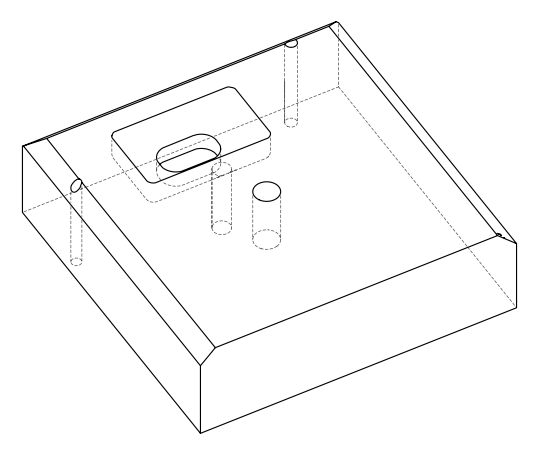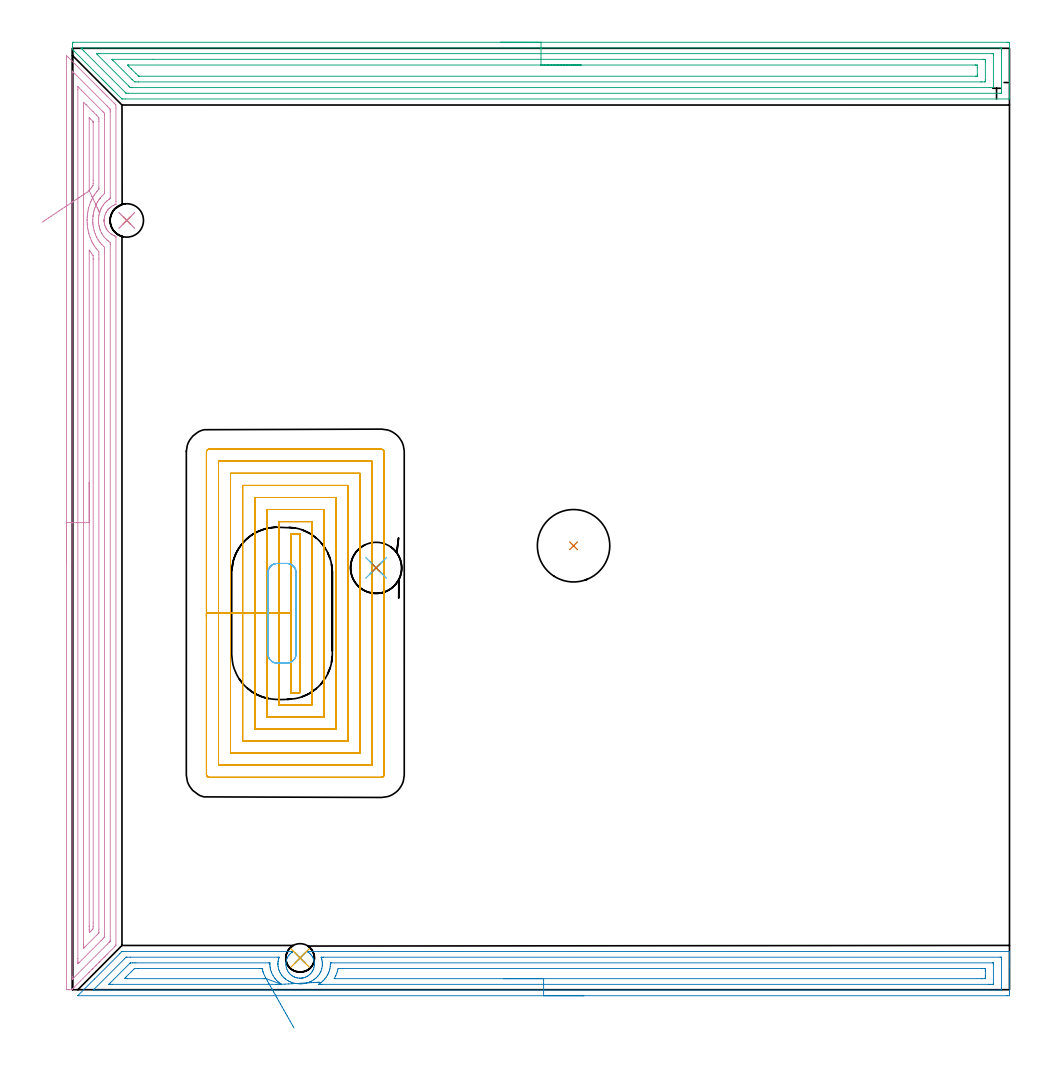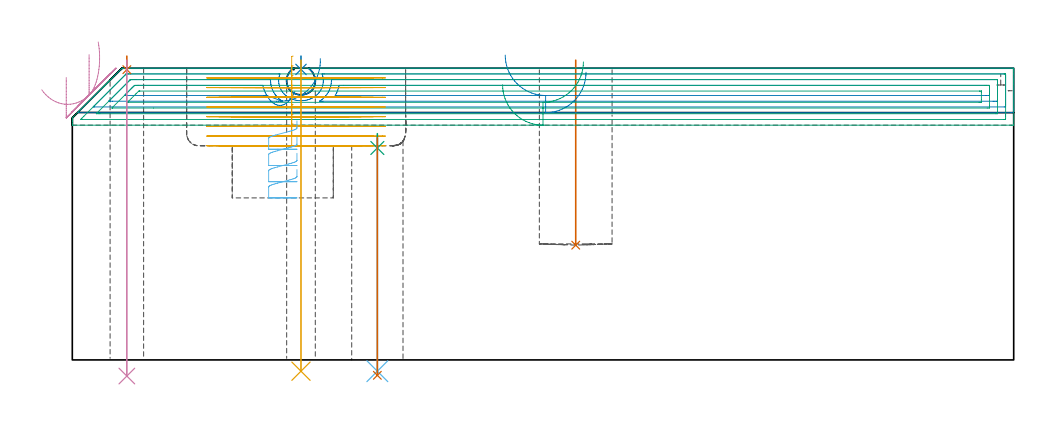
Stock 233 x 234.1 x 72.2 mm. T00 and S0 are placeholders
(PLAN: 13 operations, 7 tool changes, 51 min)
(1 INDEXABLE_INSERT_DRILL_BLIND_HOLE_FROM_SOLID | STEP1POCKET | NXT0302_007 | 0.18 min | 11084 mm3)
(2 AREA_MILL | FG_CHAMFER_SURFACE | UGT0205_001 | 7.66 min | 14097 mm3)
(3 AREA_MILL_1 | FG_CHAMFER_SURFACE_1 | UGT0205_001 | 9.43 min | 23164 mm3)
(4 AREA_MILL_2 | FG_CHAMFER_SURFACE_2 | UGT0205_001 | 9.15 min | 16434 mm3)
(5 MILL_RECTANGULAR_POCKET | POCKET_RECTANGULAR_STRAIGHT | UGT0201_089 | Follow Part, ap 2.5, ae 75% | 22.48 min | 94220 mm3)
(6 MILL_RECTANGULAR_POCKET_1 | POCKET_RECTANGULAR_STRAIGHT_1 | UGT0201_100 | Follow Part, ap 4.5, ae 75% | 0.93 min | 12398 mm3)
(7 SPOT_DRILL | STEP1HOLE | NXT0321_9005460120000 | 0.03 min | 7 mm3)
(8 SPOT_DRILL_1 | STEP1HOLE_1 | NXT0321_9005460120000 | 0.03 min | 0 mm3)
(9 SPOT_DRILL_2 | STEP1HOLE_2 | NXT0321_9005460120000 | 0.03 min | 2 mm3)
(10 DRILL_THROUGH_HOLE_INTO_CENTER | STEP1HOLE | UGT0301_478 | 0.31 min | 3882 mm3)
(11 DRILL_THROUGH_HOLE_INTO_CENTER_1 | STEP1HOLE_1 | NXT0301_042 | 0.31 min | 2730 mm3)
(12 DRILL_THROUGH_HOLE_INTO_CENTER_2 | STEP1HOLE_2 | NXT0301_042 | 0.24 min | 2079 mm3)
(13 DRILL_TO_ENLARGE_THROUGH_HOLE | STEP1HOLE_2 | NXT0301_098 | 0.24 min | 4627 mm3)
(TOOL NXT0302_007 | Index. Insert Drill 18mm [880-D1800L25-05] | D18 PA176 FL90 Z2)
(TOOL UGT0205_001 | Chamfer Mill 20 x 3 x 45 deg. | D20 FL50 Z2)
(TOOL UGT0201_089 | End mill 10 mm | D10 R3 FL22 Z4)
(TOOL UGT0201_100 | End Mill 18 mm | D18 FL22 Z2)
(TOOL NXT0321_9005460120000 | NC Spot Drill, 142deg, 12mm, Carbide, Uncoated | D12 PA142 FL30 Z2)
(TOOL UGT0301_478 | Carbide Drill 8.3 mm | D8.3 PA118 FL75 Z2)
(TOOL NXT0301_042 | Carbide Drill 7.1mm [860.1-0710-057A1-MM 2214] | D7.1 PA140 FL85 Z2)
(TOOL NXT0301_098 | Carbide Drill 12.7mm [860.1-1270-038A1-MM 2214] | D12.7 PA140 FL60 Z2)
(OP 1 INDEXABLE_INSERT_DRILL_BLIND_HOLE_FROM_SOLID)
G17 G21 G94 G90
T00 M6
G54
G17 G0 G90 X124.6 Y110.4 S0 M3
G43 Z82.2 H1
G94 G81 G98 Z28.4 F250. R74.2
G80
M5
M2
(OP 2 AREA_MILL)
G17 G21 G94 G90
T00 M6
G54
G17 G0 G90 X127.15 Y-1.5 S1061 M3
G43 Z82.2 H0
Z71.2
G94 G1 X127.112 Z70.328 F250.
X126.998 Z69.464
X126.809 Z68.612
X126.547 Z67.78
X126.213 Z66.974
X125.81 Z66.2
X125.342 Z65.464
X124.81 Z64.772
X124.221 Z64.129
X123.578 Z63.54
X122.886 Z63.008
X122.15 Z62.54
X121.376 Z62.137
X120.57 Z61.803
X119.738 Z61.541
X118.886 Z61.352
X118.022 Z61.238
X117.15 Z61.2
X1.42
X1.321 Y-1.495 Z61.203
X1.318 Y-1.493 Z61.204
X1.321 Y-1.477 Z61.22
X5.434 Y2.634 Z65.333
X11.743 Y8.943 Z71.642
X12.299 Y9.499 Z72.196
X12.3
X12.636 Y9.5 Z72.2
X54.62
X54.843 Y9.496 Z72.19
X54.776 Y9.448 Z72.144
X54.669 Y9.375 Z72.074
X54.627 Y9.344 Z72.044
X54.436 Y9.205 Z71.905
X54.215 Y9.021 Z71.721
X54.009 Y8.819 Z71.519
X53.819 Y8.603 Z71.303
X53.777 Y8.548 Z71.248
X53.52 Y8.144 Z70.844
X53.314 Y7.717 Z70.417
X53.173 Y7.278 Z69.978
X53.089 Y6.83 Z69.53
X53.061 Y6.387 Z69.087
X53.091 Y5.943 Z68.643
X53.18 Y5.495 Z68.195
X53.326 Y5.057 Z67.757
X53.527 Y4.643 Z67.343
X53.777 Y4.252 Z66.952
X53.841 Y4.17 Z66.87
X54.027 Y3.962 Z66.662
X54.228 Y3.768 Z66.468
X54.443 Y3.589 Z66.289
X54.669 Y3.427 Z66.127
X54.91 Y3.283 Z65.983
X55.067 Y3.211 Z65.911
X55.23 Y3.136 Z65.836
X55.514 Y3.032 Z65.725
X55.562 Y3.013 Z65.708
X55.782 Y2.95 Z65.65
X56.005 Y2.912 Z65.606
X56.407 Y2.872 Z65.562
X56.455 Y2.866 Z65.559
X56.644 Y2.871 Z65.556
X56.903 Z65.57
X57.003 Y2.881 Z65.58
X57.126 Y2.895 Z65.592
X57.3 Y2.928 Z65.623
X57.347 Y2.937 Z65.631
X57.577 Y2.996 Z65.69
X57.747 Y3.051 Z65.745
X57.803 Y3.069 Z65.764
X58.023 Y3.155 Z65.854
X58.24 Y3.255 Z65.955
X58.294 Y3.284 Z65.983
X58.519 Y3.422 Z66.121
X58.735 Y3.572 Z66.272
X58.938 Y3.738 Z66.437
X59.132 Y3.918 Z66.618
X59.355 Y4.17 Z66.87
X59.512 Y4.38 Z67.08
X59.651 Y4.597 Z67.297
X59.774 Y4.823 Z67.523
X59.876 Y5.057 Z67.757
X60.025 Y5.477 Z68.177
X60.108 Y5.943 Z68.643
X60.139 Y6.387 Z69.087
X60.112 Y6.83 Z69.53
X60.025 Y7.324 Z70.024
X59.963 Y7.521 Z70.221
X59.888 Y7.717 Z70.417
X59.663 Y8.174 Z70.874
X59.373 Y8.603 Z71.303
X59.132 Y8.882 Z71.582
X58.95 Y9.053 Z71.753
X58.756 Y9.208 Z71.908
X58.64 Y9.288 Z71.988
X58.536 Y9.361 Z72.06
X58.439 Y9.432 Z72.13
X58.357 Y9.495 Z72.191
X58.64 Y9.5 Z72.2
X232.83
X232.993 Y9.497 Z72.188
X232.994 Y9.495 Z72.185
X232.997 Y9.444 Z72.135
X233. Y9.046 Z71.745
Y8.693 Z71.392
Y8.013 Z70.708
Y6.781 Z69.478
Y6.229 Z68.924
Y5.613 Z68.309
Y-0.629 Z62.069
X232.998 Y-0.905 Z61.793
X232.993 Y-1.492 Z61.206
X232.973 Y-1.494 Z61.204
X232.383 Y-1.5 Z61.2
X117.15
Y-0.086 Z62.614
X5.49
X5.189 Y-0.079 Z62.621
X5.203 Y-0.058 Z62.642
X5.242 Y-0.013 Z62.687
X5.364 Y0.113 Z62.813
X12.95 Y7.7 Z70.4
X13.266 Y8.013 Z70.713
X13.321 Y8.063 Z70.763
X13.34 Y8.079 Z70.779
X13.384 Y8.081 Z70.781
X13.458 Y8.085 Z70.785
X13.53
X14.35 Y8.086 Z70.786
X51.12 Y8.085 Z70.785
X51.266 Y8.082 Z70.782
X51.36 Y8.079 Z70.779
X51.369 Y8.071 Z70.771
X51.368 Y8.06 Z70.76
X51.356 Y8.013 Z70.713
X51.286 Y7.774 Z70.474
X51.206 Y7.491 Z70.191
X51.13 Y7.121 Z69.821
X51.118 Y7.051 Z69.751
X51.086 Y6.661 Z69.361
X51.072 Y6.448 Z69.148
X51.071 Y6.229 Z68.929
X51.072 Y6.205 Z68.905
X51.12 Y5.753 Z68.453
X51.202 Y5.338 Z68.038
X51.251 Y5.135 Z67.835
X51.391 Y4.727 Z67.427
X51.518 Y4.446 Z67.146
X51.659 Y4.158 Z66.858
X51.941 Y3.701 Z66.401
X52.048 Y3.554 Z66.254
X52.418 Y3.135 Z65.835
X52.631 Y2.928 Z65.628
X52.834 Y2.75 Z65.45
X52.946 Y2.662 Z65.362
X53.406 Y2.34 Z65.04
X53.727 Y2.151 Z64.851
X53.986 Y2.03 Z64.73
X54.2 Y1.932 Z64.632
X54.601 Y1.771 Z64.471
X54.62 Y1.763 Z64.463
X54.632 Y1.759 Z64.459
X55.151 Y1.616 Z64.316
X55.514 Y1.545 Z64.245
X55.774 Y1.51 Z64.21
X56.407 Y1.456 Z64.156
X56.72 Y1.458 Z64.158
X57.009 Y1.465 Z64.165
X57.3 Y1.489 Z64.189
X57.553 Y1.519 Z64.219
X57.847 Y1.572 Z64.272
X58.194 Y1.654 Z64.354
X58.584 Y1.771 Z64.471
X58.949 Y1.908 Z64.608
X59.087 Y1.965 Z64.665
X59.455 Y2.138 Z64.838
X59.98 Y2.464 Z65.164
X60.097 Y2.546 Z65.246
X60.254 Y2.662 Z65.362
X60.588 Y2.947 Z65.647
X60.873 Y3.232 Z65.932
X61.024 Y3.404 Z66.104
X61.146 Y3.554 Z66.254
X61.402 Y3.918 Z66.618
X61.524 Y4.119 Z66.819
X61.698 Y4.446 Z67.146
X61.721 Y4.492 Z67.192
X61.767 Y4.595 Z67.295
X61.959 Y5.146 Z67.846
X62.006 Y5.338 Z68.038
X62.099 Y5.898 Z68.598
X62.121 Y6.229 Z68.929
X62.125 Y6.491 Z69.191
X62.108 Y6.78 Z69.48
X62.066 Y7.121 Z69.821
X62.01 Y7.44 Z70.14
X61.967 Y7.631 Z70.331
X61.893 Y7.886 Z70.586
X61.85 Y8.013 Z70.713
X61.833 Y8.065 Z70.765
X61.832 Y8.072 Z70.772
X61.881 Y8.079 Z70.779
X62.075 Y8.082 Z70.782
X62.368 Y8.085 Z70.785
X230.67 Y8.086 Z70.786
X230.816 Y8.084 Z70.784
X230.913 Y8.082 Z70.782
X230.984 Y8.079 Z70.779
X230.99 Y8.068 Z70.768
X230.993 Y8.013 Z70.713
X230.999 Y7.611 Z70.311
Y0.477 Z63.177
X230.992 Y-0.013 Z62.687
X230.99 Y-0.061 Z62.639
X230.98 Y-0.079 Z62.621
X230.669 Y-0.086 Z62.614
X117.15
Y1.328 Z64.028
X62.041 Y1.329 Z64.029
X61.767
X61.312 Y1.333 Z64.033
X61.277 Y1.335 Z64.035
X61.243 Y1.349 Z64.049
X61.274 Y1.371 Z64.071
X61.767 Y1.729 Z64.429
X61.79 Y1.747 Z64.447
X61.817 Y1.771 Z64.471
X62.26 Y2.17 Z64.87
X62.66 Y2.576 Z65.276
X62.701 Y2.622 Z65.322
X62.733 Y2.662 Z65.362
X63.083 Y3.132 Z65.832
X63.357 Y3.554 Z66.254
X63.429 Y3.678 Z66.378
X63.553 Y3.913 Z66.613
X63.711 Y4.288 Z66.988
X63.769 Y4.446 Z67.146
X63.941 Y4.951 Z67.651
X64.019 Y5.338 Z68.038
X64.08 Y5.703 Z68.403
X64.121 Y6.229 Z68.929
X64.131 Y6.545 Z69.245
X64.135 Y6.655 Z69.355
X64.138 Y6.666 Z69.366
X64.144 Y6.668 Z69.368
X64.17 Y6.67 Z69.37
X64.225 Y6.671 Z69.371
X64.447
X228.81
X228.957 Y6.67 Z69.37
X228.981 Y6.668 Z69.368
X228.988 Y6.666 Z69.366
X228.991 Y6.646 Z69.346
X228.997 Y6.545 Z69.245
X228.999 Y6.419 Z69.119
X229. Y6.229 Z68.929
X228.999 Y1.582 Z64.282
X228.993 Y1.391 Z64.091
X228.99 Y1.341 Z64.041
X228.973 Y1.335 Z64.035
X228.92 Y1.333 Z64.033
X228.81 Y1.33 Z64.03
X228.359 Y1.329 Z64.029
X227.917 Y1.328 Z64.028
X117.15
Y2.743 Z65.443
X65.34
X65.258 Y2.744 Z65.444
X65.07 Y2.749 Z65.449
X65.078 Y2.782 Z65.482
X65.34 Y3.245 Z65.945
X65.441 Y3.453 Z66.153
X65.486 Y3.554 Z66.254
X65.702 Y4.084 Z66.784
X65.826 Y4.446 Z67.146
X65.922 Y4.757 Z67.457
X65.972 Y4.964 Z67.664
X66.039 Y5.25 Z67.95
X67.126 Y5.257 Z67.957
X226.211
X226.952 Y5.251 Z67.951
X226.989 Y5.25 Z67.95
X226.992 Y5.205 Z67.905
X226.996 Y5.101 Z67.801
X226.999 Y4.89 Z67.59
X227. Y4.469 Z67.169
Y3.577 Z66.277
X226.999 Y3.12 Z65.82
X226.996 Y2.903 Z65.603
X226.991 Y2.795 Z65.495
X226.988 Y2.749 Z65.449
X226.938 Y2.748 Z65.448
X226.13 Y2.743 Z65.443
X226.05
X117.15
X116.278 Z65.481
X115.414 Z65.595
X114.562 Z65.783
X113.73 Z66.046
X112.924 Z66.38
X112.15 Z66.782
X111.414 Z67.251
X110.722 Z67.782
X110.079 Z68.372
X109.49 Z69.015
X108.958 Z69.707
X108.49 Z70.443
X108.087 Z71.216
X107.753 Z72.022
X107.491 Z72.854
X107.302 Z73.706
X107.188 Z74.571
X107.15 Z75.443
G0 Z82.2
X61.374 Y1.858
Z74.573
G1 X61.384 Y1.859 Z73.701
X61.319 Y1.855 Z72.831
X61.177 Y1.847 Z71.97
X60.962 Y1.835 Z71.125
X60.674 Y1.819 Z70.302
X60.315 Y1.799 Z69.507
X59.888 Y1.776 Z68.746
X59.397 Y1.748 Z68.026
X58.845 Y1.718 Z67.351
X58.237 Y1.684 Z66.727
X57.576 Y1.647 Z66.158
X56.868 Y1.608 Z65.649
X56.119 Y1.566 Z65.204
X55.334 Y1.522 Z64.826
X54.519 Y1.477 Z64.518
X53.681 Y1.431 Z64.283
X52.825 Y1.383 Z64.121
X51.958 Y1.335 Z64.035
X51.941 Y1.334 Z64.034
X51.489 Y1.33 Z64.03
X51.047 Y1.329 Z64.029
X50.597 Y1.328 Z64.028
X9.956 Y1.329 Z64.029
X9.504 Y1.33 Z64.03
X9.098 Y1.334 Z64.034
X9.063 Y1.336 Z64.036
X9.062 Y1.351 Z64.051
X9.063 Y1.361 Z64.061
X9.267 Y1.567 Z64.267
X9.47 Y1.771 Z64.471
X14.176 Y6.476 Z69.176
X14.26 Y6.558 Z69.258
X14.329 Y6.622 Z69.322
X14.373 Y6.662 Z69.362
X14.423 Y6.664 Z69.364
X14.876 Y6.669 Z69.369
X15.316 Y6.671 Z69.371
X15.767
X48.818
X49.009 Y6.669 Z69.369
X49.051 Y6.667 Z69.367
X49.064 Y6.665 Z69.365
X49.066 Y6.647 Z69.347
X49.068 Y6.6 Z69.3
Y6.422 Z69.122
X49.079 Y6.229 Z68.929
X49.106 Y5.866 Z68.566
X49.155 Y5.443 Z68.143
X49.176 Y5.338 Z68.038
X49.261 Y4.952 Z67.652
X49.43 Y4.446 Z67.146
X49.538 Y4.169 Z66.869
X49.85 Y3.554 Z66.254
X50.154 Y3.069 Z65.769
X50.329 Y2.832 Z65.532
X50.476 Y2.662 Z65.362
X50.747 Y2.358 Z65.058
X51.047 Y2.064 Z64.764
X51.392 Y1.771 Z64.471
X51.941 Y1.355 Z64.055
X51.958 Y1.335 Z64.035
X48.146 Y2.748 Z65.448
X48.133 Y2.747 Z65.447
X48.084 Y2.745 Z65.445
X47.881 Y2.743 Z65.443
X47.474
X13.53
X13.448 Y2.744 Z65.444
X12.915 Y2.754 Z65.454
X13.172 Y3.019 Z65.719
X13.325 Y3.175 Z65.875
X14.594 Y4.446 Z67.146
X14.956 Y4.806 Z67.506
X15.316 Y5.162 Z67.862
X15.407 Y5.247 Z67.947
X16.209 Y5.256 Z67.956
X16.29 Y5.257 Z67.957
X46.661
X47.02 Y5.255 Z67.955
X47.11 Y5.253 Z67.953
X47.148 Y5.251 Z67.951
X47.167 Y5.218 Z67.918
X47.196 Y5.104 Z67.804
X47.325 Y4.595 Z67.295
X47.372 Y4.446 Z67.146
X47.474 Y4.129 Z66.829
X47.73 Y3.554 Z66.254
X47.967 Y3.062 Z65.762
X48.094 Y2.839 Z65.539
X48.146 Y2.748 Z65.448
X48.482 Y2.154 Z64.904
X48.839 Y1.521 Z64.422
X49.216 Y0.854 Z64.006
X49.61 Y0.158 Z63.657
X50.017 Y-0.562 Z63.38
X50.434 Y-1.301 Z63.176
X50.859 Y-2.052 Z63.046
X51.287 Y-2.81 Z62.992
X51.717 Y-3.569 Z63.014
X52.143 Y-4.324 Z63.112
X52.564 Y-5.068 Z63.286
X52.975 Y-5.796 Z63.533
X53.375 Y-6.503 Z63.852
X53.759 Y-7.183 Z64.241
X54.125 Y-7.831 Z64.696
X54.471 Y-8.442 Z65.214
X54.792 Y-9.011 Z65.792
X55.088 Y-9.534 Z66.424
G0 Z82.2
M5
M2
(OP 3 AREA_MILL_1)
G17 G21 G94 G90
T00 M6
G54
G17 G0 G90 X106.5 Y235.6 S1061 M3
G43 Z82.2 H0
Z68.1
G94 G1 X106.538 Z67.228 F250.
X106.652 Z66.364
X106.841 Z65.512
X107.103 Z64.68
X107.437 Z63.874
X107.84 Z63.1
X108.308 Z62.364
X108.84 Z61.672
X109.429 Z61.029
X110.072 Z60.44
X110.764 Z59.909
X111.5 Z59.44
X112.274 Z59.037
X113.08 Z58.703
X113.912 Z58.441
X114.764 Z58.252
X115.628 Z58.138
X116.5 Z58.1
X232.407
X232.854 Y235.595 Z58.103
X232.99 Y235.591 Z58.106
X233. Y235.451 Z58.246
Y225.467 Z68.228
Y224.878 Z68.82
Y224.586 Z69.111
Y222.824 Z70.87
Y222.241 Z71.458
Y221.943 Z71.756
X232.999 Y221.792 Z71.907
X232.99 Y221.506 Z72.193
X232.852 Y221.5 Z72.2
X13.076
X12.345 Y221.503 Z72.193
X12.296 Y221.505 Z72.191
X12.184 Y221.616 Z72.082
X10.093 Y223.705 Z69.991
X9.955 Y223.844 Z69.854
X9.793 Y224.005 Z69.692
X9.652 Y224.146 Z69.55
X9.509 Y224.29 Z69.408
X9.358 Y224.44 Z69.257
X9.212 Y224.586 Z69.109
X9.063 Y224.735 Z68.962
X8.923 Y224.876 Z68.822
X8.771 Y225.027 Z68.669
X8.618 Y225.181 Z68.517
X8.488 Y225.311 Z68.387
X8.33 Y225.467 Z68.228
X8.172 Y225.627 Z68.071
X8.053 Y225.746 Z67.952
X7.89 Y225.907 Z67.787
X7.726 Y226.073 Z67.625
X7.618 Y226.181 Z67.517
X7.449 Y226.348 Z67.347
X7.28 Y226.519 Z67.179
X0.335 Y233.465 Z60.235
X0.148 Y233.655 Z60.044
X0.01 Y233.802 Z59.897
X0.008 Y233.835 Z59.864
X0. Y234.127 Z59.572
Y234.573 Z59.126
Y235.157 Z58.538
Y235.448 Z58.248
X0.002 Y235.591 Z58.105
X0.148 Y235.6 Z58.1
X116.5
Y234.186 Z59.514
X230.623 Y234.185 Z59.515
X230.716 Y234.184 Z59.516
X230.978 Y234.179 Z59.521
X230.99 Y234.094 Z59.606
X230.997 Y233.907 Z59.793
X230.999 Y233.395 Z60.305
X231. Y233.023 Z60.677
Y223.705 Z69.995
X230.998 Y223.335 Z70.365
X230.991 Y222.962 Z70.738
X230.989 Y222.92 Z70.78
X230.973 Y222.919 Z70.781
X230.924 Y222.916 Z70.784
X230.824 Y222.915 Z70.785
X230.623 Y222.914 Z70.786
X13.876 Y222.915 Z70.785
X13.476 Y222.919 Z70.781
X13.378 Y222.921 Z70.779
X13.328 Y222.934 Z70.766
X13.261 Y222.997 Z70.703
X13.076 Y223.176 Z70.524
X9.955 Y226.294 Z67.406
X2.855 Y233.395 Z60.305
X2.377 Y233.877 Z59.823
X2.169 Y234.093 Z59.607
X2.109 Y234.179 Z59.521
X2.377 Y234.184 Z59.516
X2.468 Y234.185 Z59.515
X116.5 Y234.186 Z59.514
Y232.772 Z60.928
X228.58 Y232.771 Z60.929
X228.84 Y232.769 Z60.931
X228.927 Y232.767 Z60.933
X228.987 Y232.765 Z60.935
X228.992 Y232.672 Z61.028
X228.997 Y232.514 Z61.186
X228.999 Y232.357 Z61.343
Y224.43 Z69.27
X228.994 Y224.376 Z69.324
X228.99 Y224.339 Z69.361
X228.969 Y224.335 Z69.365
X228.84 Y224.333 Z69.367
X228.209 Y224.329 Z69.371
X14.859
X14.598 Y224.332 Z69.368
X14.425 Y224.336 Z69.364
X14.372 Y224.338 Z69.362
X14.349 Y224.358 Z69.342
X14.3 Y224.403 Z69.297
X14.113 Y224.586 Z69.114
X13.967 Y224.732 Z68.968
X6.186 Y232.514 Z61.186
X5.943 Y232.76 Z60.94
X5.942 Y232.768 Z60.932
X6.574 Y232.771 Z60.929
X6.834
X116.5 Y232.772 Z60.928
Y231.357 Z62.343
X226.445
X226.889 Y231.352 Z62.348
X226.99 Y231.35 Z62.35
X226.995 Y231.174 Z62.526
X227. Y230.809 Z62.891
Y230.752 Z62.948
X226.999 Y226.348 Z67.352
X226.99 Y225.936 Z67.764
X226.973 Y225.75 Z67.95
X226.775 Y225.746 Z67.954
X226.165 Y225.743 Z67.957
X225.886
X16.362
X15.75 Y225.747 Z67.953
X15.464 Y225.75 Z67.95
X14.859 Y226.292 Z67.408
X14.801 Y226.348 Z67.352
X10.012 Y231.136 Z62.564
X9.823 Y231.353 Z62.347
X9.828 Y231.354 Z62.346
X9.865 Y231.356 Z62.344
X20.07 Y231.357 Z62.343
X116.5
Y229.943 Z63.757
X224.455
X224.6 Y229.941 Z63.759
X224.89 Y229.936 Z63.764
X224.991 Y229.928 Z63.772
X224.994 Y229.911 Z63.789
X224.997 Y229.871 Z63.829
X225. Y229.261 Z64.439
Y227.499 Z66.201
Y227.229 Z66.471
X224.998 Y227.191 Z66.509
X224.995 Y227.173 Z66.527
X224.992 Y227.168 Z66.532
X224.963 Y227.164 Z66.536
X224.673 Y227.159 Z66.541
X224.528 Y227.157 Z66.543
X16.714
X16.642 Y227.158 Z66.542
X16.57 Y227.161 Z66.539
X16.442 Y227.168 Z66.532
X16.377 Y227.229 Z66.471
X15.75 Y227.848 Z65.852
X14.608 Y228.99 Z64.71
X13.967 Y229.634 Z64.066
X13.738 Y229.871 Z63.829
X13.692 Y229.937 Z63.763
X13.822 Y229.941 Z63.759
X13.895 Y229.943 Z63.757
X116.5
X117.372 Z63.795
X118.236 Z63.909
X119.088 Z64.098
X119.92 Z64.36
X120.726 Z64.694
X121.5 Z65.097
X122.236 Z65.565
X122.928 Z66.096
X123.571 Z66.686
X124.16 Z67.329
X124.692 Z68.021
X125.16 Z68.757
X125.563 Z69.531
X125.897 Z70.337
X126.159 Z71.169
X126.348 Z72.02
X126.462 Z72.885
X126.5 Z73.757
G0 Z82.2
M5
M2
(OP 4 AREA_MILL_2)
G17 G21 G94 G90
T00 M6
G54
G17 G0 G90 X-1.5 Y106.15 S1061 M3
G43 Z82.2 H0
Z69.9
G94 G1 Y106.188 Z69.028 F250.
Y106.302 Z68.163
Y106.491 Z67.312
Y106.753 Z66.48
Y107.087 Z65.674
Y107.49 Z64.9
Y107.959 Z64.164
Y108.49 Z63.472
Y109.079 Z62.829
Y109.722 Z62.239
Y110.414 Z61.708
Y111.15 Z61.24
Y111.924 Z60.837
Y112.73 Z60.503
Y113.562 Z60.241
Y114.414 Z60.052
Y115.279 Z59.938
Y116.15 Z59.9
Y232.292
X-1.498 Y232.293 Z59.902
X-1.493 Y232.292 Z59.906
X-1.07 Y231.871 Z60.328
X6.046 Y224.755 Z67.445
X6.41 Y224.392 Z67.806
X6.891 Y223.909 Z68.291
X7.134 Y223.667 Z68.532
X7.29 Y223.513 Z68.685
X7.441 Y223.36 Z68.839
X7.58 Y223.221 Z68.978
X7.73 Y223.072 Z69.125
X7.875 Y222.926 Z69.273
X8.026 Y222.775 Z69.424
X8.17 Y222.632 Z69.565
X8.309 Y222.492 Z69.707
X8.472 Y222.329 Z69.87
X8.61 Y222.192 Z70.006
X10.37 Y220.432 Z71.767
X10.701 Y220.098 Z72.098
X10.794 Y220.002 Z72.191
X10.8 Y219.206 Z72.2
Y196.007
X10.796 Y195.281 Z72.19
X10.611 Y195.208 Z72.009
X10.532 Y195.177 Z71.931
X10.235 Y195.053 Z71.635
X10.088 Y194.977 Z71.487
X9.636 Y194.698 Z71.035
X9.49 Y194.582 Z70.888
X9.213 Y194.364 Z70.612
X8.999 Y194.162 Z70.398
X8.903 Y194.051 Z70.3
X8.817 Y193.952 Z70.213
X8.796 Y193.925 Z70.192
X8.647 Y193.735 Z70.045
X8.61 Y193.68 Z70.009
X8.493 Y193.506 Z69.892
X8.388 Y193.33 Z69.785
X8.339 Y193.249 Z69.737
X8.151 Y192.819 Z69.55
X8.003 Y192.378 Z69.402
X7.95 Y192.124 Z69.348
X7.944 Y192.098 Z69.342
X7.924 Y191.992 Z69.317
X7.912 Y191.935 Z69.306
X7.894 Y191.766 Z69.289
X7.874 Y191.546 Z69.264
X7.868 Y191.487 Z69.259
Y191.477
X7.87 Y191.397 Z69.256
X7.871 Y191.354 Z69.253
Y191.248 Z69.255
X7.87 Y191.167 Z69.259
Y191.166
X7.871 Y191.1 Z69.26
X7.869 Y191.04 Z69.263
X7.873 Y191.01 Z69.267
X7.881 Y190.951 Z69.273
X7.898 Y190.792 Z69.295
X7.916 Y190.654 Z69.311
X7.922 Y190.595 Z69.32
X7.968 Y190.393 Z69.366
X8.013 Y190.208 Z69.407
X8.026 Y190.145 Z69.422
X8.125 Y189.852 Z69.525
X8.176 Y189.704 Z69.575
X8.253 Y189.527 Z69.652
X8.284 Y189.464 Z69.683
X8.338 Y189.354 Z69.737
X8.451 Y189.167 Z69.85
X8.504 Y189.078 Z69.904
X8.648 Y188.869 Z70.046
X8.686 Y188.812 Z70.085
X8.806 Y188.67 Z70.206
X8.939 Y188.513 Z70.339
X9.212 Y188.238 Z70.612
X9.528 Y187.977 Z70.927
X9.595 Y187.921 Z70.995
X9.837 Y187.764 Z71.237
X10.088 Y187.625 Z71.487
X10.425 Y187.474 Z71.824
X10.53 Y187.427 Z71.928
X10.665 Y187.374 Z72.061
X10.796 Y187.319 Z72.189
X10.8 Y187.084 Z72.2
Y11.31
X10.796 Y11.005 Z72.19
X10.509 Y10.707 Z71.904
X8.61 Y8.808 Z70.006
X8.266 Y8.466 Z69.666
X8.065 Y8.265 Z69.465
X7.839 Y8.038 Z69.237
X7.73 Y7.928 Z69.126
X7.29 Y7.49 Z68.689
X6.85 Y7.048 Z68.246
X6.649 Y6.849 Z68.048
X6.576 Y6.776 Z67.976
X5.97 Y6.168 Z67.366
X5.732 Y5.932 Z67.131
X5.09 Y5.288 Z66.486
X4.887 Y5.087 Z66.287
X4.864 Y5.064 Z66.264
X4.21 Y4.408 Z65.607
X4.042 Y4.242 Z65.442
X0.386 Y0.585 Z61.785
X0.104 Y0.301 Z61.499
X-0.042 Y0.157 Z61.354
X-0.19 Y0.016 Z61.209
X-0.199 Y0.01 Z61.2
X-0.807 Y0. Z60.592
X-1.07 Z60.33
X-1.332 Z60.067
X-1.494 Y0.01 Z59.905
X-1.5 Y0.043 Z59.9
Y116.15
X-0.086 Z61.314
Y228.023
X-0.079 Y228.413 Z61.321
X-0.067 Y228.406 Z61.333
X-0.03 Y228.376 Z61.37
X0.005 Y228.344 Z61.405
X0.222 Y228.128 Z61.622
X0.69 Y227.66 Z62.09
X8.61 Y219.74 Z70.01
X9.141 Y219.206 Z70.541
X9.322 Y219.016 Z70.722
X9.379 Y218.955 Z70.779
X9.381 Y218.91 Z70.781
X9.383 Y218.812 Z70.783
X9.386 Y218.419 Z70.786
Y218.314
X9.385 Y196.899 Z70.785
X9.384 Y196.801 Z70.784
X9.381 Y196.753 Z70.781
X9.379 Y196.734 Z70.779
X9.356 Y196.717 Z70.756
X9.191 Y196.603 Z70.591
X9.018 Y196.486 Z70.418
X8.61 Y196.173 Z70.01
X8.519 Y196.099 Z69.919
X8.415 Y196.007 Z69.815
X8.071 Y195.661 Z69.471
X7.73 Y195.252 Z69.13
X7.67 Y195.175 Z69.07
X7.628 Y195.115 Z69.028
X7.324 Y194.634 Z68.724
X7.229 Y194.474 Z68.629
X7.109 Y194.223 Z68.509
X7.03 Y194.04 Z68.43
X6.85 Y193.596 Z68.25
X6.782 Y193.399 Z68.182
X6.761 Y193.33 Z68.161
X6.661 Y192.98 Z68.061
X6.6 Y192.692 Z68.
X6.547 Y192.438 Z67.947
X6.485 Y191.916 Z67.885
X6.457 Y191.546 Z67.857
X6.458 Y191.05 Z67.858
X6.485 Y190.654 Z67.885
X6.568 Y190.048 Z67.968
X6.631 Y189.761 Z68.031
X6.674 Y189.58 Z68.074
X6.727 Y189.372 Z68.127
X6.85 Y188.989 Z68.25
X6.891 Y188.869 Z68.291
X6.916 Y188.802 Z68.316
X7.153 Y188.278 Z68.553
X7.318 Y187.977 Z68.718
X7.475 Y187.72 Z68.875
X7.73 Y187.351 Z69.13
X7.953 Y187.085 Z69.353
X8.27 Y186.744 Z69.67
X8.442 Y186.572 Z69.842
X8.61 Y186.427 Z70.01
X8.887 Y186.192 Z70.287
X9.379 Y185.793 Z70.779
X9.384 Y185.407 Z70.784
X9.385 Y185.3 Z70.785
Y12.308
X9.384 Y12.202 Z70.784
X9.381 Y12.104 Z70.781
X9.379 Y12.058 Z70.779
X9.357 Y12.019 Z70.757
X9.233 Y11.889 Z70.633
X9.076 Y11.729 Z70.476
X8.66 Y11.31 Z70.06
X0.134 Y2.785 Z61.534
X0.047 Y2.699 Z61.447
X-0.027 Y2.629 Z61.373
X-0.071 Y2.59 Z61.329
X-0.079 Y2.646 Z61.321
X-0.085 Y3.173 Z61.315
Y3.28
X-0.086 Y116.15 Z61.314
X1.328 Z62.728
X1.329 Y223.912 Z62.729
X1.331 Y224.559 Z62.731
X1.338 Z62.738
X1.57 Y224.33 Z62.97
X2.234 Y223.667 Z63.634
X7.587 Y218.314 Z68.987
X7.73 Y218.169 Z69.13
X7.912 Y217.98 Z69.312
X7.955 Y217.934 Z69.355
X7.964 Y217.829 Z69.364
X7.968 Y217.666 Z69.368
X7.97 Y217.421 Z69.37
X7.971 Y217.177 Z69.371
X7.972 Y216.529 Z69.372
X7.971 Y198.684 Z69.371
X7.969 Y198.441 Z69.369
X7.964 Y198.116 Z69.364
X7.954 Y197.962 Z69.354
X7.73 Y197.767 Z69.13
X7.298 Y197.337 Z68.698
X7.156 Y197.185 Z68.556
X6.91 Y196.899 Z68.31
X6.883 Y196.866 Z68.283
X6.85 Y196.823 Z68.25
X6.61 Y196.497 Z68.01
X6.513 Y196.349 Z67.913
X6.294 Y196.007 Z67.694
X6.171 Y195.803 Z67.571
X5.97 Y195.415 Z67.37
X5.875 Y195.211 Z67.275
X5.834 Y195.115 Z67.234
X5.621 Y194.577 Z67.021
X5.498 Y194.223 Z66.898
X5.402 Y193.906 Z66.802
X5.33 Y193.655 Z66.73
X5.256 Y193.33 Z66.656
X5.227 Y193.191 Z66.627
X5.163 Y192.848 Z66.563
X5.106 Y192.438 Z66.506
X5.104 Y192.423 Z66.504
X5.09 Y192.302 Z66.49
X5.04 Y191.596 Z66.44
X5.039 Y191.546 Z66.439
X5.044 Y191.127 Z66.444
X5.057 Y190.687 Z66.457
X5.059 Y190.654 Z66.459
X5.09 Y190.278 Z66.49
X5.162 Y189.761 Z66.562
X5.176 Y189.674 Z66.576
X5.352 Y188.869 Z66.752
X5.454 Y188.5 Z66.854
X5.632 Y187.977 Z67.032
X5.728 Y187.73 Z67.128
X5.97 Y187.17 Z67.37
X6.012 Y187.085 Z67.412
X6.059 Y186.994 Z67.459
X6.392 Y186.434 Z67.792
X6.554 Y186.192 Z67.954
X6.85 Y185.784 Z68.25
X7.276 Y185.3 Z68.676
X7.73 Y184.844 Z69.13
X7.952 Y184.635 Z69.352
X7.965 Y184.408 Z69.365
X7.968 Y184.166 Z69.368
X7.971 Y183.516 Z69.371
Y183.271
Y13.987
X7.97 Y13.743 Z69.37
X7.964 Y13.094 Z69.364
X7.856 Y12.967 Z69.256
X7.73 Y12.835 Z69.13
X7.418 Y12.518 Z68.818
X7.103 Y12.202 Z68.503
X1.659 Y6.759 Z63.059
X1.57 Y6.672 Z62.97
X1.479 Y6.588 Z62.879
X1.335 Y6.458 Z62.735
X1.333 Y6.604 Z62.733
X1.33 Y6.849 Z62.73
X1.329 Y7.093 Z62.729
X1.328 Y7.741 Z62.728
Y116.15
X2.743 Z64.143
Y219.801
X2.745 Y220.098 Z64.145
X2.75 Y220.687 Z64.15
X3.33 Y220.121 Z64.73
X3.353 Y220.098 Z64.753
X5.09 Y218.362 Z66.49
X5.97 Y217.48 Z67.37
X6.026 Y217.421 Z67.426
X6.55 Y216.833 Z67.95
X6.553 Y216.529 Z67.953
X6.556 Y215.934 Z67.956
X6.557 Y199.576 Z67.957
X6.555 Y199.278 Z67.955
X6.552 Y199.13 Z67.952
X6.55 Y199.06 Z67.95
X6.517 Y199.022 Z67.917
X6.215 Y198.684 Z67.615
X6.102 Y198.55 Z67.502
X5.97 Y198.385 Z67.37
X5.715 Y198.051 Z67.115
X5.531 Y197.792 Z66.931
X5.357 Y197.521 Z66.757
X5.09 Y197.097 Z66.49
X5.019 Y196.971 Z66.419
X4.981 Y196.899 Z66.381
X4.727 Y196.375 Z66.127
X4.569 Y196.007 Z65.969
X4.465 Y195.749 Z65.865
X4.225 Y195.115 Z65.625
X4.221 Y195.104 Z65.621
X4.21 Y195.07 Z65.61
X4.021 Y194.414 Z65.421
X3.974 Y194.223 Z65.374
X3.859 Y193.686 Z65.259
X3.791 Y193.33 Z65.191
X3.737 Y192.918 Z65.137
X3.685 Y192.438 Z65.085
X3.659 Y192.104 Z65.059
X3.628 Y191.546 Z65.028
X3.629 Y191.242 Z65.029
X3.647 Y190.654 Z65.047
X3.67 Y190.309 Z65.07
X3.726 Y189.761 Z65.126
X3.79 Y189.295 Z65.19
X3.874 Y188.869 Z65.274
X4.029 Y188.16 Z65.429
X4.079 Y187.977 Z65.479
X4.21 Y187.536 Z65.61
X4.367 Y187.085 Z65.767
X4.461 Y186.83 Z65.861
X4.74 Y186.192 Z66.14
X4.852 Y185.951 Z66.252
X5.09 Y185.518 Z66.49
X5.217 Y185.3 Z66.617
X5.42 Y184.966 Z66.82
X5.823 Y184.408 Z67.223
X5.97 Y184.218 Z67.37
X6.55 Y183.516 Z67.95
X6.555 Y182.922 Z67.955
X6.557 Y181.731 Z67.957
Y14.879
X6.554 Y14.287 Z67.954
X6.55 Y14.136 Z67.95
X6.545 Y14.106 Z67.945
X6.518 Y14.075 Z67.918
X6.436 Y13.987 Z67.836
X6.202 Y13.751 Z67.602
X5.97 Y13.518 Z67.37
X3.101 Y10.65 Z64.501
X2.868 Y10.418 Z64.268
X2.828 Y10.38 Z64.228
X2.814 Y10.37 Z64.214
X2.75 Y10.33 Z64.15
X2.747 Y10.418 Z64.147
X2.745 Y10.576 Z64.145
X2.743 Y11.013 Z64.143
Y11.31
Y116.15
X4.157 Z65.557
Y183.624
X4.159 Y183.731 Z65.559
X4.163 Y183.926 Z65.563
X4.21 Y183.868 Z65.61
X4.453 Y183.516 Z65.853
X4.718 Y183.141 Z66.118
X5.102 Y182.623 Z66.502
X5.136 Y182.577 Z66.536
X5.143 Y181.731 Z66.543
Y181.677
Y16.61
X5.14 Y15.771 Z66.54
X5.139 Y15.722 Z66.539
X5.09 Y15.1 Z66.49
X4.983 Y14.987 Z66.383
X4.879 Y14.879 Z66.279
X4.54 Y14.544 Z65.94
X4.21 Y14.22 Z65.61
X4.162 Y14.879 Z65.562
X4.159 Y14.93 Z65.559
X4.157 Y15.771 Z65.557
Y15.825
Y116.15
Y117.022 Z65.595
Y117.887 Z65.709
Y118.738 Z65.898
Y119.57 Z66.16
Y120.376 Z66.494
Y121.15 Z66.897
Y121.886 Z67.365
Y122.578 Z67.896
Y123.221 Z68.486
Y123.811 Z69.129
Y124.342 Z69.821
Y124.81 Z70.557
Y125.213 Z71.331
Y125.547 Z72.137
Y125.809 Z72.969
Y125.998 Z73.82
Y126.112 Z74.685
Y126.15 Z75.557
G0 Z82.2
X6.415 Y193.906
Z78.691
G1 X6.547 Y193.627 Z77.875
X6.647 Y193.415 Z77.035
X6.716 Y193.269 Z76.177
X6.753 Y193.191 Z75.309
X6.757 Y193.182 Z74.437
X6.729 Y193.242 Z73.567
X6.668 Y193.37 Z72.706
X6.576 Y193.565 Z71.861
X6.452 Y193.827 Z71.038
X6.299 Y194.152 Z70.243
X6.116 Y194.538 Z69.483
X5.905 Y194.983 Z68.762
X5.669 Y195.483 Z68.088
X5.408 Y196.034 Z67.464
X5.125 Y196.633 Z66.896
X4.822 Y197.273 Z66.387
X4.501 Y197.952 Z65.942
X4.165 Y198.663 Z65.565
X4.161 Y198.669 Z65.561
X4.158 Y198.684 Z65.558
X4.157 Y198.7 Z65.557
Y198.738
Y216.637
X4.16 Y216.745 Z65.56
X4.164 Y216.815 Z65.564
X4.166 Y216.826 Z65.566
X4.171 Y216.823 Z65.571
X4.21 Y216.789 Z65.61
X4.472 Y216.529 Z65.872
X5.09 Y215.908 Z66.49
X5.121 Y215.873 Z66.521
X5.134 Y215.856 Z66.534
X5.138 Y215.798 Z66.538
X5.142 Y215.691 Z66.542
X5.143 Y215.637 Z66.543
Y215.583
Y201.307
X5.139 Y200.468 Z66.539
X5.137 Y200.421 Z66.537
X5.09 Y199.975 Z66.49
X4.921 Y199.748 Z66.321
X4.794 Y199.576 Z66.194
X4.55 Y199.232 Z65.95
X4.186 Y198.684 Z65.586
X4.17 Y198.666 Z65.57
X4.165 Y198.663 Z65.565
X3.587 Y198.278 Z65.036
X2.973 Y197.869 Z64.571
X2.328 Y197.439 Z64.171
X1.656 Y196.991 Z63.84
X0.962 Y196.529 Z63.581
X0.253 Y196.056 Z63.396
X-0.467 Y195.577 Z63.286
X-1.193 Y195.093 Z63.251
X-1.918 Y194.61 Z63.293
X-2.637 Y194.131 Z63.41
X-3.345 Y193.659 Z63.602
X-4.037 Y193.198 Z63.868
X-4.707 Y192.752 Z64.205
X-5.349 Y192.324 Z64.611
X-5.96 Y191.917 Z65.083
X-6.534 Y191.535 Z65.617
X-7.067 Y191.179 Z66.209
X-7.556 Y190.854 Z66.854
G0 Z82.2
M5
M2
(OP 5 MILL_RECTANGULAR_POCKET)
G17 G21 G94 G90
T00 M6
G54
G17 G0 G90 X54.653 Y113.4 S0 M3
G43 Z82.2 H0
Z75.2
G94 G1 X54.3 Z75.105 F250.
Y93.6 Z69.8
Y73.8 F500.
X56.5
Y113.4
X54.3
Y93.6
X51.3
Y70.8
X59.5
Y116.4
X51.3
Y93.6
X48.3
Y67.8
X62.5
Y119.4
X48.3
Y93.6
X45.3
Y64.8
X65.5
Y122.4
X45.3
Y93.6
X42.3
Y61.8
X68.5
Y125.4
X42.3
Y93.6
X39.3
Y58.8
X71.5
Y128.4
X39.3
Y93.6
X36.3
Y55.8
X74.5
Y131.4
X36.3
Y93.6
X33.3
Y53.5
G3 X34. Y52.8 R0.7
G1 X76.8
G3 X77.5 Y53.5 R0.7
G1 Y133.7
G3 X76.8 Y134.4 R0.7
G1 X34.
G3 X33.3 Y133.7 R0.7
G1 Y93.6
Y92.6
G0 X54.653 Y113.4 Z72.8
G1 X54.3 Z72.705 F250.
Y93.6 Z67.4
Y73.8 F500.
X56.5
Y113.4
X54.3
Y93.6
X51.3
Y70.8
X59.5
Y116.4
X51.3
Y93.6
X48.3
Y67.8
X62.5
Y119.4
X48.3
Y93.6
X45.3
Y64.8
X65.5
Y122.4
X45.3
Y93.6
X42.3
Y61.8
X68.5
Y125.4
X42.3
Y93.6
X39.3
Y58.8
X71.5
Y128.4
X39.3
Y93.6
X36.3
Y55.8
X74.5
Y131.4
X36.3
Y93.6
X33.3
Y53.5
G3 X34. Y52.8 R0.7
G1 X76.8
G3 X77.5 Y53.5 R0.7
G1 Y133.7
G3 X76.8 Y134.4 R0.7
G1 X34.
G3 X33.3 Y133.7 R0.7
G1 Y93.6
Y92.6
G0 X54.653 Y113.4 Z70.4
G1 X54.3 Z70.305 F250.
Y93.6 Z65.
Y73.8 F500.
X56.5
Y113.4
X54.3
Y93.6
X51.3
Y70.8
X59.5
Y116.4
X51.3
Y93.6
X48.3
Y67.8
X62.5
Y119.4
X48.3
Y93.6
X45.3
Y64.8
X65.5
Y122.4
X45.3
Y93.6
X42.3
Y61.8
X68.5
Y125.4
X42.3
Y93.6
X39.3
Y58.8
X71.5
Y128.4
X39.3
Y93.6
X36.3
Y55.8
X74.5
Y131.4
X36.3
Y93.6
X33.3
Y53.5
G3 X34. Y52.8 R0.7
G1 X76.8
G3 X77.5 Y53.5 R0.7
G1 Y133.7
G3 X76.8 Y134.4 R0.7
G1 X34.
G3 X33.3 Y133.7 R0.7
G1 Y93.6
Y92.6
G0 X54.653 Y113.4 Z68.
G1 X54.3 Z67.905 F250.
Y93.6 Z62.6
Y73.8 F500.
X56.5
Y113.4
X54.3
Y93.6
X51.3
Y70.8
X59.5
Y116.4
X51.3
Y93.6
X48.3
Y67.8
X62.5
Y119.4
X48.3
Y93.6
X45.3
Y64.8
X65.5
Y122.4
X45.3
Y93.6
X42.3
Y61.8
X68.5
Y125.4
X42.3
Y93.6
X39.3
Y58.8
X71.5
Y128.4
X39.3
Y93.6
X36.3
Y55.8
X74.5
Y131.4
X36.3
Y93.6
X33.3
Y53.5
G3 X34. Y52.8 R0.7
G1 X76.8
G3 X77.5 Y53.5 R0.7
G1 Y133.7
G3 X76.8 Y134.4 R0.7
G1 X34.
G3 X33.3 Y133.7 R0.7
G1 Y93.6
Y92.6
G0 X54.653 Y113.4 Z65.6
G1 X54.3 Z65.505 F250.
Y93.6 Z60.2
Y73.8 F500.
X56.5
Y113.4
X54.3
Y93.6
X51.3
Y70.8
X59.5
Y116.4
X51.3
Y93.6
X48.3
Y67.8
X62.5
Y119.4
X48.3
Y93.6
X45.3
Y64.8
X65.5
Y122.4
X45.3
Y93.6
X42.3
Y61.8
X68.5
Y125.4
X42.3
Y93.6
X39.3
Y58.8
X71.5
Y128.4
X39.3
Y93.6
X36.3
Y55.8
X74.5
Y131.4
X36.3
Y93.6
X33.3
Y53.5
G3 X34. Y52.8 R0.7
G1 X76.8
G3 X77.5 Y53.5 R0.7
G1 Y133.7
G3 X76.8 Y134.4 R0.7
G1 X34.
G3 X33.3 Y133.7 R0.7
G1 Y93.6
Y92.6
G0 X54.653 Y113.4 Z63.2
G1 X54.3 Z63.105 F250.
Y93.6 Z57.8
Y73.8 F500.
X56.5
Y113.4
X54.3
Y93.6
X51.3
Y70.8
X59.5
Y116.4
X51.3
Y93.6
X48.3
Y67.8
X62.5
Y119.4
X48.3
Y93.6
X45.3
Y64.8
X65.5
Y122.4
X45.3
Y93.6
X42.3
Y61.8
X68.5
Y125.4
X42.3
Y93.6
X39.3
Y58.8
X71.5
Y128.4
X39.3
Y93.6
X36.3
Y55.8
X74.5
Y131.4
X36.3
Y93.6
X33.3
Y53.5
G3 X34. Y52.8 R0.7
G1 X76.8
G3 X77.5 Y53.5 R0.7
G1 Y133.7
G3 X76.8 Y134.4 R0.7
G1 X34.
G3 X33.3 Y133.7 R0.7
G1 Y93.6
Y92.6
G0 X54.653 Y113.4 Z60.8
G1 X54.3 Z60.705 F250.
Y93.6 Z55.4
Y73.8 F500.
X56.5
Y113.4
X54.3
Y93.6
X51.3
Y70.8
X59.5
Y116.4
X51.3
Y93.6
X48.3
Y67.8
X62.5
Y119.4
X48.3
Y93.6
X45.3
Y64.8
X65.5
Y122.4
X45.3
Y93.6
X42.3
Y61.8
X68.5
Y125.4
X42.3
Y93.6
X39.3
Y58.8
X71.5
Y128.4
X39.3
Y93.6
X36.3
Y55.8
X74.5
Y131.4
X36.3
Y93.6
X33.3
Y53.5
G3 X34. Y52.8 R0.7
G1 X76.8
G3 X77.5 Y53.5 R0.7
G1 Y133.7
G3 X76.8 Y134.4 R0.7
G1 X34.
G3 X33.3 Y133.7 R0.7
G1 Y93.6
Y92.6
G0 X54.653 Y113.4 Z58.4
G1 X54.3 Z58.305 F250.
Y93.6 Z53.
Y73.8 F500.
X56.5
Y113.4
X54.3
Y93.6
X51.3
Y70.8
X59.5
Y116.4
X51.3
Y93.6
X48.3
Y67.8
X62.5
Y119.4
X48.3
Y93.6
X45.3
Y64.8
X65.5
Y122.4
X45.3
Y93.6
X42.3
Y61.8
X68.5
Y125.4
X42.3
Y93.6
X39.3
Y58.8
X71.5
Y128.4
X39.3
Y93.6
X36.3
Y55.8
X74.5
Y131.4
X36.3
Y93.6
X33.3
Y53.5
G3 X34. Y52.8 R0.7
G1 X76.8
G3 X77.5 Y53.5 R0.7
G1 Y133.7
G3 X76.8 Y134.4 R0.7
G1 X34.
G3 X33.3 Y133.7 R0.7
G1 Y93.6
Y92.6
G0 Z82.2
M5
M2
(OP 6 MILL_RECTANGULAR_POCKET_1)
G17 G21 G94 G90
T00 M6
G54
G17 G0 G90 X55.6 Y97.261 S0 M3
G43 Z82.2 H0
Z59.15
G94 G1 Y103.7 Z57.425 F250.
Y103.852 Z57.384
X55.536 Y104.261 Z57.273
X55.399 Y104.652 Z57.162
X55.195 Y105.012 Z57.051
X54.93 Y105.33 Z56.94
X54.612 Y105.595 Z56.829
X54.252 Y105.799 Z56.718
X53.861 Y105.936 Z56.607
X53.452 Y106. Z56.496
X50.748 Z55.772
X50.339 Y105.936 Z55.661
X49.948 Y105.799 Z55.55
X49.588 Y105.595 Z55.439
X49.27 Y105.33 Z55.328
X49.005 Y105.012 Z55.217
X48.801 Y104.652 Z55.106
X48.664 Y104.261 Z54.995
X48.6 Y103.852 Z54.884
Y103.7 Z54.844
Y93.6 Z52.137
Y83.5 F500.
G3 X50.9 Y81.2 R2.3
G1 X53.3
G3 X55.6 Y83.5 R2.3
G1 Y103.7
G3 X53.3 Y106. R2.3
G1 X50.9
G3 X48.6 Y103.7 R2.3
G1 Y93.6
Y92.6
G0 X55.6 Y97.261 Z55.137
G1 Y103.7 Z53.412 F250.
Y103.852 Z53.371
X55.536 Y104.261 Z53.261
X55.399 Y104.652 Z53.15
X55.195 Y105.012 Z53.039
X54.93 Y105.33 Z52.928
X54.612 Y105.595 Z52.817
X54.252 Y105.799 Z52.706
X53.861 Y105.936 Z52.595
X53.452 Y106. Z52.484
X50.748 Z51.76
X50.339 Y105.936 Z51.649
X49.948 Y105.799 Z51.538
X49.588 Y105.595 Z51.427
X49.27 Y105.33 Z51.316
X49.005 Y105.012 Z51.205
X48.801 Y104.652 Z51.094
X48.664 Y104.261 Z50.983
X48.6 Y103.852 Z50.872
Y103.7 Z50.831
Y93.6 Z48.125
Y83.5 F500.
G3 X50.9 Y81.2 R2.3
G1 X53.3
G3 X55.6 Y83.5 R2.3
G1 Y103.7
G3 X53.3 Y106. R2.3
G1 X50.9
G3 X48.6 Y103.7 R2.3
G1 Y93.6
Y92.6
G0 X55.6 Y97.261 Z51.125
G1 Y103.7 Z49.4 F250.
Y103.852 Z49.359
X55.536 Y104.261 Z49.248
X55.399 Y104.652 Z49.137
X55.195 Y105.012 Z49.026
X54.93 Y105.33 Z48.915
X54.612 Y105.595 Z48.804
X54.252 Y105.799 Z48.693
X53.861 Y105.936 Z48.582
X53.452 Y106. Z48.471
X50.748 Z47.747
X50.339 Y105.936 Z47.636
X49.948 Y105.799 Z47.525
X49.588 Y105.595 Z47.414
X49.27 Y105.33 Z47.303
X49.005 Y105.012 Z47.192
X48.801 Y104.652 Z47.081
X48.664 Y104.261 Z46.97
X48.6 Y103.852 Z46.859
Y103.7 Z46.819
Y93.6 Z44.112
Y83.5 F500.
G3 X50.9 Y81.2 R2.3
G1 X53.3
G3 X55.6 Y83.5 R2.3
G1 Y103.7
G3 X53.3 Y106. R2.3
G1 X50.9
G3 X48.6 Y103.7 R2.3
G1 Y93.6
Y92.6
G0 X55.6 Y97.261 Z47.112
G1 Y103.7 Z45.387 F250.
Y103.852 Z45.347
X55.536 Y104.261 Z45.236
X55.399 Y104.652 Z45.125
X55.195 Y105.012 Z45.014
X54.93 Y105.33 Z44.903
X54.612 Y105.595 Z44.792
X54.252 Y105.799 Z44.681
X53.861 Y105.936 Z44.57
X53.452 Y106. Z44.459
X50.748 Z43.735
X50.339 Y105.936 Z43.624
X49.948 Y105.799 Z43.513
X49.588 Y105.595 Z43.402
X49.27 Y105.33 Z43.291
X49.005 Y105.012 Z43.18
X48.801 Y104.652 Z43.069
X48.664 Y104.261 Z42.958
X48.6 Y103.852 Z42.847
Y103.7 Z42.806
Y93.6 Z40.1
Y83.5 F500.
G3 X50.9 Y81.2 R2.3
G1 X53.3
G3 X55.6 Y83.5 R2.3
G1 Y103.7
G3 X53.3 Y106. R2.3
G1 X50.9
G3 X48.6 Y103.7 R2.3
G1 Y93.6
Y92.6
G0 Z82.2
M5
M2
(OP 7 SPOT_DRILL)
G17 G21 G94 G90
T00 M6
G54
G17 G0 G90 X13.5 Y191.3 S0 M3
G43 Z82.2 H0
G94 G81 G98 Z71.843 F250. R75.2
G80
M5
M2
(OP 8 SPOT_DRILL_1)
G17 G21 G94 G90
T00 M6
G54
G17 G0 G90 X56.6 Y7.9 S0 M3
G43 Z82.2 H0
G94 G81 G98 Z71.894 F250. R75.2
G80
M5
M2
(OP 9 SPOT_DRILL_2)
G17 G21 G94 G90
T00 M6
G54
G17 G0 G90 X75.5 Y104.9 S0 M3
G43 Z82.2 H0
G94 G81 G98 Z52.453 F250. R56.
G80
M5
M2
(OP 10 DRILL_THROUGH_HOLE_INTO_CENTER)
G17 G21 G94 G90
T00 M6
G54
G17 G0 G90 X13.5 Y191.3 S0 M3
G43 Z82.2 H0
G94 G73 G98 Z-3.994 F250. Q7.619 R74.2
G80
M5
M2
(OP 11 DRILL_THROUGH_HOLE_INTO_CENTER_1)
G17 G21 G94 G90
T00 M6
G54
G17 G0 G90 X56.6 Y7.9 S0 M3
G43 Z82.2 H1
G94 G73 G98 Z-2.792 F250. Q6.817 R74.2
G80
M5
M2
(OP 12 DRILL_THROUGH_HOLE_INTO_CENTER_2)
G17 G21 G94 G90
T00 M6
G54
G17 G0 G90 X75.5 Y104.9 S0 M3
G43 Z82.2 H1
G94 G73 G98 Z-2.792 F250. Q6.974 R55.
G80
M5
M2
(OP 13 DRILL_TO_ENLARGE_THROUGH_HOLE)
G17 G21 G94 G90
T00 M6
G54
G17 G0 G90 X75.5 Y104.9 S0 M3
G43 Z82.2 H1
G94 G73 G98 Z-3.811 F250. Q11.362 R55.
G80
M5
M2
